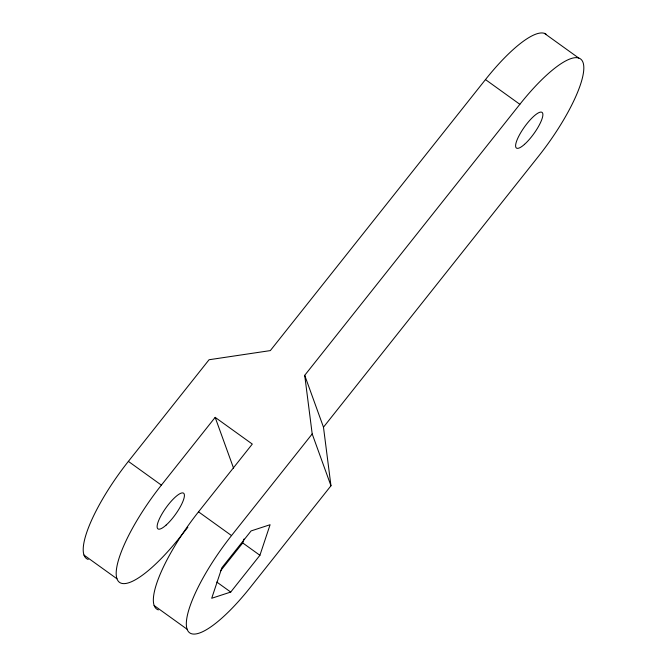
<?xml version="1.0" encoding="UTF-8"?>
<svg xmlns="http://www.w3.org/2000/svg" width="667" height="667" viewBox="0 0 667 667"><rect width="100%" height="100%" fill="white"/><g stroke="black" fill="none" stroke-linecap="round" stroke-linejoin="round"><path stroke-width="1" d="M220.51 570.902L242.721 542.93L244.03 538.986M259.913 555.294L270.093 524.721L251.092 530.924L221.903 567.7L211.714 598.266L230.724 592.063L259.913 555.294L242.721 542.93M88.236 559.463A87.802 23.12 -54.3 0 1 128.381 461.381L209.054 359.746L270.327 350.6L485.476 79.581A87.802 23.12 -54.3 0 1 546.19 34.275M83.975 555.061L116.983 578.798A87.802 23.12 -54.3 0 1 161.381 485.126L215.166 417.367L252.301 444.072L198.516 511.831A87.802 23.12 -54.3 0 0 158.371 609.905M330.965 485.784L312.198 433.942L304.711 375.329L519.851 104.31A87.802 23.12 -54.3 0 1 583.025 62.481A87.802 23.12 -54.3 0 1 538.619 156.161L323.478 427.18L330.965 485.784L250.292 587.419A87.802 23.12 -54.3 0 1 187.119 629.248L154.11 605.511M187.836 527.289L180.148 536.968A87.802 23.12 -54.3 0 1 116.983 578.798M187.119 629.248A87.802 23.12 -54.3 0 1 231.524 535.576L312.198 433.942M544.38 33.35L578.764 58.079M485.476 79.581L519.851 104.31M128.381 461.381L161.381 485.126M198.516 511.831L231.524 535.576M216.8 582.058L230.724 592.063M304.711 375.329L323.478 427.18M215.166 417.367L233.583 468.234M524.545 144.314A21.953 5.778 -54.3 0 0 542.688 113.298A21.953 5.778 -54.3 0 0 520.485 133.092A21.953 5.778 -54.3 0 0 524.545 144.314M166.075 525.129A21.953 5.778 -54.3 0 0 184.217 494.105A21.953 5.778 -54.3 0 0 162.014 513.898A21.953 5.778 -54.3 0 0 166.075 525.129"/></g></svg>
